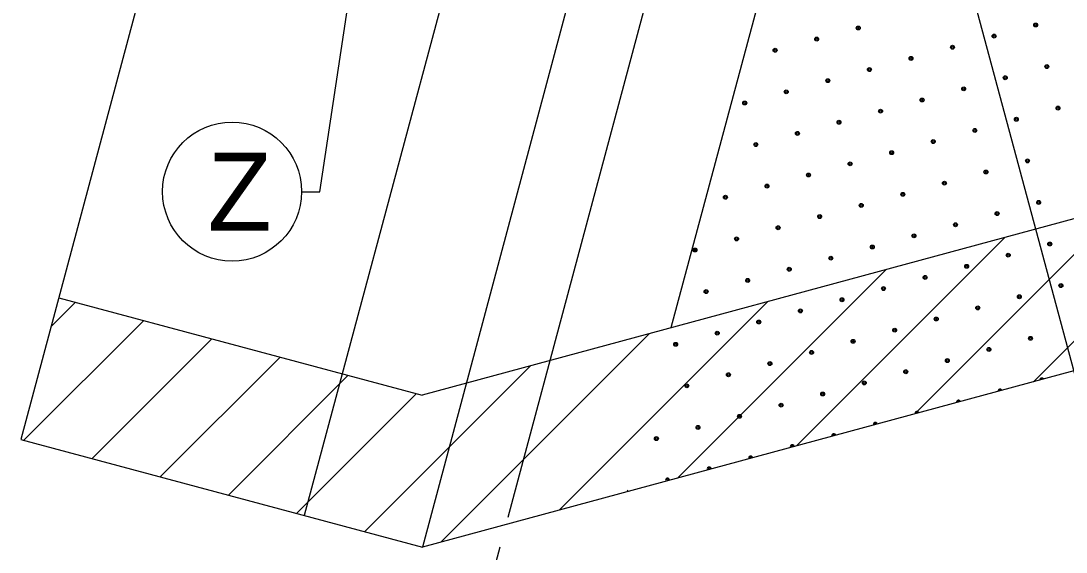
# Model space of a CAD drawing. Extents: x 1000 to 1036.3, y 1000 to 1022.
# Drawn here: x 1008.618 to 1011.29, y 1014.903 to 1016.26 of the extents above; entities that cross this region are included whole.
import ezdxf

# ---------------------------------------------------------------- set-up
doc = ezdxf.new("R2010")
doc.units = 0
doc.layers.add('Level 1', color=7, linetype='Continuous')

msp = doc.modelspace()

# ---------------------------------------------------------------- linework, layer by layer
at = {"layer": 'Level 1'}
for p, q in [((1010.0209, 1020.4253), (1008.6183, 1015.1906)), ((1010.5964, 1019.6753), (1009.3427, 1014.9965)), ((1010.5347, 1018.2373), (1009.6446, 1014.9156)), ((1010.917, 1017.8531), (1010.28, 1015.476)), ((1011.5532, 1014.4587), (1010.7737, 1017.3635)), ((1015.9005, 1016.997), (1009.6441, 1015.3039)), ((1010.3482, 1016.8022), (1009.863, 1014.9912)), ((1016.0457, 1016.6478), (1009.6446, 1014.9156)), ((1009.3827, 1015.8238), (1009.4814, 1016.4793)), ((1011.2063, 1015.3383), (1011.739, 1015.8708)), ((1009.3358, 1015.8238), (1009.3827, 1015.8238)), ((1010.9034, 1015.2563), (1011.436, 1015.7888)), ((1010.6005, 1015.1742), (1011.1331, 1015.7068)), ((1010.2975, 1015.0922), (1010.8301, 1015.6248)), ((1008.7153, 1015.5528), (1009.6441, 1015.3039)), ((1008.6956, 1015.4791), (1008.7579, 1015.5414)), ((1009.9946, 1015.0102), (1010.5272, 1015.5429)), ((1008.626, 1015.1885), (1008.9322, 1015.4947)), ((1008.8003, 1015.1418), (1009.1064, 1015.448)), ((1009.6916, 1014.9283), (1010.2242, 1015.4609)), ((1008.9745, 1015.0952), (1009.2808, 1015.4013)), ((1009.4973, 1014.955), (1009.9212, 1015.3789)), ((1009.1488, 1015.0484), (1009.455, 1015.3546)), ((1009.3231, 1015.0018), (1009.6292, 1015.3079)), ((1008.6183, 1015.1906), (1009.6446, 1014.9156)), ((1009.8427, 1014.9157), (1009.8027, 1014.7663))]:
    msp.add_line(p, q, dxfattribs=at)
for centre, radius in [((1010.7587, 1016.2421), 0.005), ((1011.2122, 1016.2498), 0.005), ((1011.2122, 1016.2498), 0.0025), ((1010.7587, 1016.2421), 0.0025), ((1011.106, 1016.2213), 0.005), ((1011.106, 1016.2213), 0.0025), ((1010.6525, 1016.2137), 0.005), ((1010.6525, 1016.2137), 0.0025), ((1010.9997, 1016.1928), 0.005), ((1010.9997, 1016.1928), 0.0025), ((1010.5462, 1016.1852), 0.005), ((1010.5462, 1016.1852), 0.0025), ((1010.8935, 1016.1644), 0.005), ((1010.8935, 1016.1644), 0.0025), ((1010.7872, 1016.1359), 0.005), ((1011.2407, 1016.1435), 0.005), ((1011.2407, 1016.1435), 0.0025), ((1010.7872, 1016.1359), 0.0025), ((1011.1344, 1016.115), 0.005), ((1011.1344, 1016.115), 0.0025), ((1010.681, 1016.1074), 0.005), ((1010.681, 1016.1074), 0.0025), ((1011.0282, 1016.0866), 0.005), ((1011.0282, 1016.0866), 0.0025), ((1010.5747, 1016.0789), 0.005), ((1010.5747, 1016.0789), 0.0025), ((1010.9219, 1016.0581), 0.005), ((1010.9219, 1016.0581), 0.0025), ((1010.4685, 1016.0505), 0.005), ((1010.4685, 1016.0505), 0.0025), ((1010.8157, 1016.0296), 0.005), ((1011.2692, 1016.0373), 0.005), ((1011.2692, 1016.0373), 0.0025), ((1010.8157, 1016.0296), 0.0025), ((1011.1629, 1016.0088), 0.005), ((1011.1629, 1016.0088), 0.0025), ((1009.1581, 1015.8239), 0.1777), ((1010.7094, 1016.0012), 0.005), ((1010.7094, 1016.0012), 0.0025), ((1011.0567, 1015.9803), 0.005), ((1011.0567, 1015.9803), 0.0025), ((1010.6032, 1015.9727), 0.005), ((1010.6032, 1015.9727), 0.0025), ((1010.9504, 1015.9519), 0.005), ((1010.9504, 1015.9519), 0.0025), ((1010.4969, 1015.9442), 0.005), ((1010.4969, 1015.9442), 0.0025), ((1010.8441, 1015.9234), 0.005), ((1010.7379, 1015.8949), 0.005), ((1010.8441, 1015.9234), 0.0025), ((1011.1914, 1015.9025), 0.005), ((1011.1914, 1015.9025), 0.0025), ((1010.7379, 1015.8949), 0.0025), ((1011.0851, 1015.8741), 0.005), ((1011.0851, 1015.8741), 0.0025), ((1010.6316, 1015.8664), 0.005), ((1010.6316, 1015.8664), 0.0025), ((1010.9789, 1015.8456), 0.005), ((1010.9789, 1015.8456), 0.0025), ((1010.5254, 1015.838), 0.005), ((1010.5254, 1015.838), 0.0025), ((1010.8726, 1015.8171), 0.005), ((1010.8726, 1015.8171), 0.0025), ((1010.4191, 1015.8095), 0.005), ((1010.4191, 1015.8095), 0.0025), ((1010.7664, 1015.7887), 0.005), ((1011.2198, 1015.7963), 0.005), ((1011.2198, 1015.7963), 0.0025), ((1010.7664, 1015.7887), 0.0025), ((1011.1136, 1015.7678), 0.005), ((1011.1136, 1015.7678), 0.0025), ((1010.6601, 1015.7602), 0.005), ((1010.6601, 1015.7602), 0.0025), ((1011.0073, 1015.7393), 0.005), ((1011.0073, 1015.7393), 0.0025), ((1010.5539, 1015.7317), 0.005), ((1010.5539, 1015.7317), 0.0025), ((1010.9011, 1015.7109), 0.005), ((1010.9011, 1015.7109), 0.0025), ((1010.4476, 1015.7032), 0.005), ((1010.4476, 1015.7032), 0.0025), ((1010.7948, 1015.6824), 0.005), ((1011.2483, 1015.69), 0.005), ((1011.2483, 1015.69), 0.0025), ((1010.3414, 1015.6748), 0.005), ((1010.3414, 1015.6748), 0.0025), ((1010.7948, 1015.6824), 0.0025), ((1011.1421, 1015.6616), 0.005), ((1011.1421, 1015.6616), 0.0025), ((1010.6886, 1015.6539), 0.005), ((1010.6886, 1015.6539), 0.0025), ((1011.0358, 1015.6331), 0.005), ((1011.0358, 1015.6331), 0.0025), ((1010.5823, 1015.6255), 0.005), ((1010.5823, 1015.6255), 0.0025), ((1010.9296, 1015.6046), 0.005), ((1010.9296, 1015.6046), 0.0025), ((1010.4761, 1015.597), 0.005), ((1010.4761, 1015.597), 0.0025), ((1010.8233, 1015.5762), 0.005), ((1011.2768, 1015.5838), 0.005), ((1011.2768, 1015.5838), 0.0025), ((1010.3698, 1015.5685), 0.005), ((1010.3698, 1015.5685), 0.0025), ((1010.7171, 1015.5477), 0.005), ((1010.8233, 1015.5762), 0.0025), ((1011.1705, 1015.5553), 0.005), ((1011.1705, 1015.5553), 0.0025), ((1010.7171, 1015.5477), 0.0025), ((1011.0643, 1015.5268), 0.005), ((1011.0643, 1015.5268), 0.0025), ((1010.6108, 1015.5192), 0.005), ((1010.6108, 1015.5192), 0.0025), ((1010.958, 1015.4984), 0.005), ((1010.958, 1015.4984), 0.0025), ((1010.5045, 1015.4907), 0.005), ((1010.5045, 1015.4907), 0.0025), ((1010.8518, 1015.4699), 0.005), ((1010.8518, 1015.4699), 0.0025), ((1010.3983, 1015.4623), 0.005), ((1010.3983, 1015.4623), 0.0025), ((1010.7455, 1015.4414), 0.005), ((1011.199, 1015.4491), 0.005), ((1011.199, 1015.4491), 0.0025), ((1010.292, 1015.4338), 0.005), ((1010.292, 1015.4338), 0.0025), ((1010.7455, 1015.4414), 0.0025), ((1011.0927, 1015.4206), 0.005), ((1011.0927, 1015.4206), 0.0025), ((1010.6393, 1015.413), 0.005), ((1010.6393, 1015.413), 0.0025), ((1010.9865, 1015.3921), 0.005), ((1010.9865, 1015.3921), 0.0025), ((1010.533, 1015.3845), 0.005), ((1010.533, 1015.3845), 0.0025), ((1010.8802, 1015.3637), 0.005), ((1010.8802, 1015.3637), 0.0025), ((1010.4268, 1015.356), 0.005), ((1010.4268, 1015.356), 0.0025), ((1010.774, 1015.3352), 0.005), ((1010.3205, 1015.3276), 0.005), ((1010.3205, 1015.3276), 0.0025), ((1010.774, 1015.3352), 0.0025), ((1010.6677, 1015.3067), 0.005), ((1010.6677, 1015.3067), 0.0025), ((1010.5615, 1015.2782), 0.005), ((1010.5615, 1015.2782), 0.0025), ((1010.4552, 1015.2498), 0.005), ((1010.4552, 1015.2498), 0.0025), ((1010.349, 1015.2213), 0.005), ((1010.349, 1015.2213), 0.0025), ((1010.2427, 1015.1928), 0.005), ((1010.2427, 1015.1928), 0.0025)]:
    msp.add_circle(centre, radius, dxfattribs=at)
for centre, radius, start, end in [((1011.2275, 1015.3428), 0.005, 27.7572, 182.5275), ((1011.2275, 1015.3428), 0.0025, 41.0418, 169.243), ((1011.1212, 1015.3143), 0.005, 24.5659, 185.7188), ((1011.1212, 1015.3143), 0.0025, 34.2572, 176.0276), ((1011.015, 1015.2859), 0.005, 21.4038, 188.8809), ((1011.015, 1015.2859), 0.0025, 27.7417, 182.543), ((1010.9087, 1015.2574), 0.005, 18.2608, 192.0239), ((1010.9087, 1015.2574), 0.0025, 21.3886, 188.8961), ((1010.8025, 1015.2289), 0.005, 15.1272, 195.1575), ((1010.6962, 1015.2005), 0.005, 11.9936, 198.2912), ((1010.8025, 1015.2289), 0.0025, 15.1121, 195.1726), ((1010.6962, 1015.2005), 0.0025, 8.8352, 201.4495), ((1010.59, 1015.172), 0.005, 8.8504, 201.4343), ((1010.59, 1015.172), 0.0025, 2.481, 207.8038), ((1010.4837, 1015.1435), 0.005, 5.6882, 204.5966), ((1010.4837, 1015.1435), 0.0025, 355.9635, 214.3213), ((1010.3775, 1015.1151), 0.005, 2.4965, 207.7882), ((1010.3775, 1015.1151), 0.0025, 349.1756, 221.1091), ((1010.2712, 1015.0866), 0.005, 359.2644, 211.0203), ((1010.2712, 1015.0866), 0.0025, 341.9687, 228.3161), ((1010.165, 1015.0581), 0.005, 355.9795, 38.8948)]:
    msp.add_arc(centre, radius, start, end, dxfattribs=at)

# ---------------------------------------------------------------- texts
msp.add_text('Z', height=0.2, dxfattribs=at).set_placement((1009.0959, 1015.7238))

doc.saveas('drawing.dxf')
